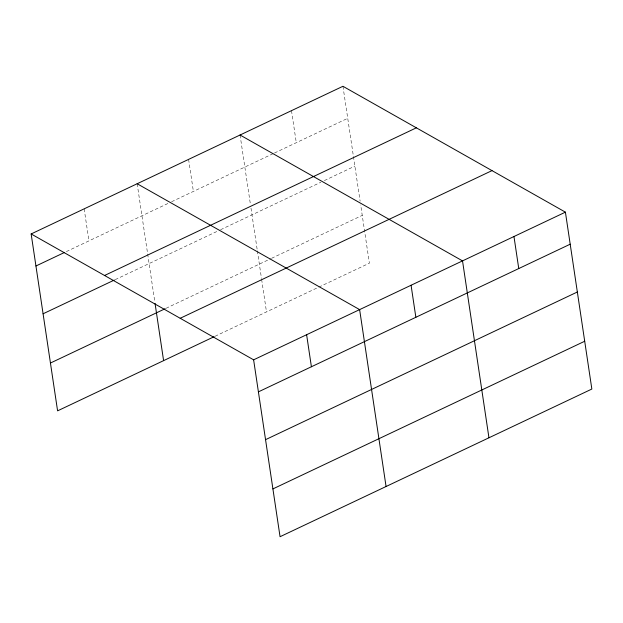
<?xml version="1.0" encoding="UTF-8"?>
<svg xmlns="http://www.w3.org/2000/svg" width="623" height="623" viewBox="0 0 623 623"><rect width="100%" height="100%" fill="white"/><g stroke="black" fill="none" stroke-linecap="round" stroke-linejoin="round"><path stroke-width="0.47" stroke-dasharray="3.12 2.34" d="M66.35 251.583L168.109 203.394M171.598 201.743L273.622 153.422M274.494 153.009L347.735 118.323M115.208 279.634L217.108 231.374M220.597 229.723L320.876 182.228M324.365 180.577L354.884 166.123M166.045 308.292L270.686 258.74M271.558 258.319L362.243 215.371M215.044 336.272L317.94 287.538M318.812 287.125L369.384 263.179L360.686 204.959M342.946 86.285L360.117 201.167M291.502 110.653L296.291 142.69M240.057 135.012L250.415 204.336M250.991 208.16L257.229 249.901M257.369 250.843L261.489 278.442M261.637 279.4L266.496 311.905M188.605 159.379L193.395 191.417M137.161 183.746L154.901 302.42M84.16 208.845L88.941 240.883"/><path stroke-width="0.93" d="M31.15 233.952L342.946 86.285L565.411 212.155L591.85 389.048L280.054 536.715L253.616 359.821L31.15 233.952L57.589 410.845L214.172 336.685M35.939 265.99L64.613 252.408M104.563 275.491L416.366 127.824M43.08 313.79L114.336 280.046M50.44 363.038L165.173 308.704M180.203 318.283L491.999 170.616M253.616 359.821L565.411 212.155M258.405 391.859L570.201 244.193M265.546 439.667L577.342 292M272.905 488.915L584.709 341.248M240.057 135.012L462.523 260.889L488.954 437.782M137.161 183.746L359.627 309.615L386.065 486.508M513.967 236.522L518.757 268.56M411.071 285.248L415.86 317.286M306.617 334.722L311.407 366.76M155.041 303.362L163.6 360.639"/></g></svg>
